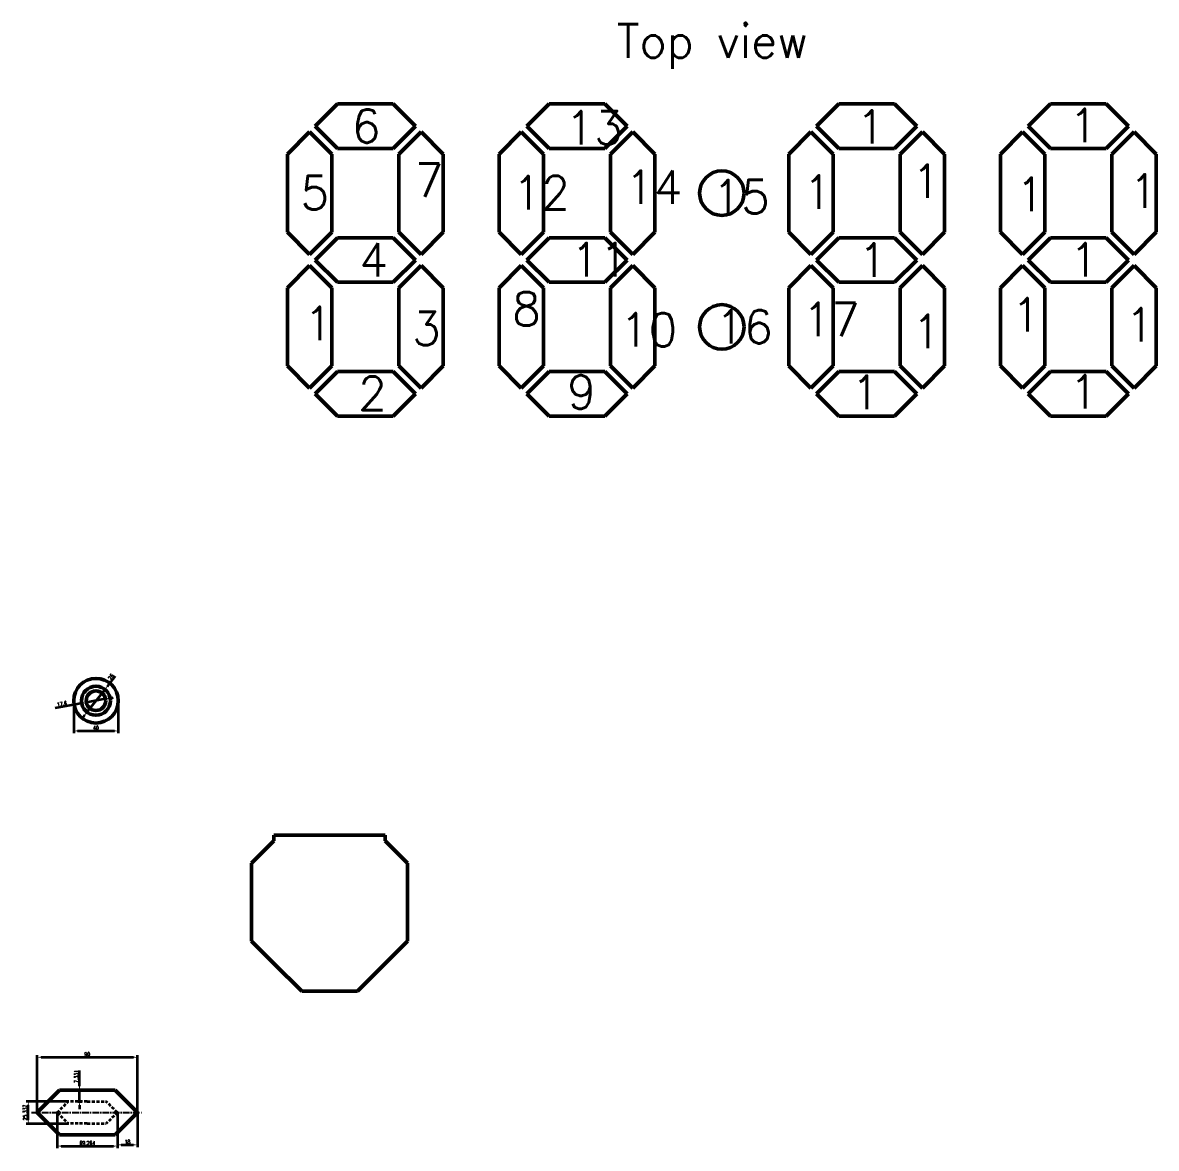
# Model space of a CAD drawing. Header units: millimetres. Extents: x 513 to 35053, y 163 to 55483.
# Drawn here: x 1608 to 2626, y 238 to 1249 of the extents above; entities that cross this region are included whole.
import ezdxf

# ---------------------------------------------------------------- set-up
doc = ezdxf.new("R2010")
doc.units = ezdxf.units.MM
doc.header["$LTSCALE"] = 10
doc.linetypes.add('ACAD_ISO10W100', pattern=[18, 12, -3, 0, -3])
doc.linetypes.add('HIDDEN', pattern=[0.375, 0.25, -0.125])
for name, color, linetype, lineweight in [('1_vidljiva', 7, 'Continuous', 50), ('3_simetrala', 4, 'ACAD_ISO10W100', 25), ('4_kota', 3, 'Continuous', 35), ('5_nevidljiva', 1, 'HIDDEN', 35), ('7_tekst', 6, 'Continuous', 35)]:
    doc.layers.add(name, color=color, linetype=linetype, lineweight=lineweight)
doc.styles.add('SIMPLEX8', font='simplex.shx', dxfattribs={"width": 0.7})
doc.styles.get("Standard").update_dxf_attribs({"font": 'romans.shx'})
doc.dimstyles.new('M_1_1', dxfattribs={"dimtxt": 3.5, "dimasz": 3.5, "dimexe": 2, "dimexo": 0, "dimgap": 1, "dimtad": 1, "dimdsep": 46, "dimtxsty": 'SIMPLEX8', "dimcen": 0, "dimclrd": 256, "dimclre": 256, "dimclrt": 6, "dimadec": 1, "dimazin": 2, "dimtfac": 1, "dimtmove": 0, "dimatfit": 0, "dimfxl": 1, "dimtolj": 1, "dimtzin": 0, "dimlwd": -1, "dimlwe": -1, "dimarcsym": 1})
doc.dimstyles.new('M_1_1$3', dxfattribs={"dimtxt": 3.5, "dimasz": 3.5, "dimexe": 2, "dimexo": 0, "dimgap": 1, "dimtad": 1, "dimdsep": 46, "dimtxsty": 'SIMPLEX8', "dimcen": 0, "dimclrd": 256, "dimclre": 256, "dimclrt": 6, "dimadec": 1, "dimazin": 2, "dimtfac": 1, "dimtmove": 0, "dimatfit": 0, "dimfxl": 1, "dimtolj": 1, "dimtzin": 0, "dimlwd": -1, "dimlwe": -1, "dimarcsym": 1})

# ---------------------------------------------------------------- blocks, each defined once
blk = doc.blocks.new('*D46')
at = {"layer": '4_kota', "ltscale": 0.05, "transparency": 16777216}
for p, q in [((1639, 270.6), (1639, 238.5)), ((1693, 270.6), (1693, 238.5)), ((1642.5, 240.5), (1689.5, 240.5))]:
    blk.add_line(p, q, dxfattribs=at)
for points in [[(1642.5, 241.1), (1642.5, 239.9), (1639, 240.5)], [(1689.5, 241.1), (1689.5, 239.9), (1693, 240.5)]]:
    blk.add_solid(points, dxfattribs=at)
at = {"layer": 'Defpoints', "color": 0, "ltscale": 0.05, "transparency": 16777216}
for p in [(1639, 270.6), (1693, 270.6), (1693, 240.5)]:
    blk.add_point(p, dxfattribs=at)
at = {"layer": '4_kota', "color": 6, "ltscale": 0.05, "transparency": 16777216, "insert": (1666, 243.2), "char_height": 3.5, "attachment_point": 5, "style": 'SIMPLEX8'}
blk.add_mtext('\\A1;69.264', dxfattribs=at)
blk = doc.blocks.new('*D47')
at = {"layer": '4_kota', "ltscale": 0.05, "transparency": 16777216}
for p, q in [((1649, 280.6), (1611, 280.6)), ((1613, 264.1), (1613, 277.1)), ((1649, 260.6), (1611, 260.6))]:
    blk.add_line(p, q, dxfattribs=at)
for points in [[(1612.4, 277.1), (1613.6, 277.1), (1613, 280.6)], [(1612.4, 264.1), (1613.6, 264.1), (1613, 260.6)]]:
    blk.add_solid(points, dxfattribs=at)
at = {"layer": 'Defpoints', "color": 0, "ltscale": 0.05, "transparency": 16777216}
for p in [(1613, 280.6), (1649, 280.6), (1649, 260.6)]:
    blk.add_point(p, dxfattribs=at)
at = {"layer": '4_kota', "color": 6, "ltscale": 0.05, "transparency": 16777216, "insert": (1610.3, 270.6), "char_height": 3.5, "attachment_point": 5, "rotation": 90, "style": 'SIMPLEX8'}
blk.add_mtext('\\A1;25.337', dxfattribs=at)
blk = doc.blocks.new('*D50')
at = {"layer": '4_kota', "ltscale": 0.05, "transparency": 16777216}
for p, q in [((1693, 270.6), (1693, 239.6)), ((1711, 270.6), (1711, 239.6)), ((1696.5, 241.6), (1707.5, 241.6))]:
    blk.add_line(p, q, dxfattribs=at)
for points in [[(1696.5, 242.2), (1696.5, 241), (1693, 241.6)], [(1707.5, 242.2), (1707.5, 241), (1711, 241.6)]]:
    blk.add_solid(points, dxfattribs=at)
at = {"layer": 'Defpoints', "color": 0, "ltscale": 0.05, "transparency": 16777216}
for p in [(1693, 270.6), (1711, 270.6), (1711, 241.6)]:
    blk.add_point(p, dxfattribs=at)
at = {"layer": '4_kota', "color": 6, "ltscale": 0.05, "transparency": 16777216, "insert": (1702, 244.3), "char_height": 3.5, "attachment_point": 5, "style": 'SIMPLEX8'}
blk.add_mtext('\\A1;18', dxfattribs=at)
blk = doc.blocks.new('*D51')
at = {"layer": '4_kota', "ltscale": 0.05, "transparency": 16777216}
for p, q in [((1659, 294.1), (1659, 308.4)), ((1657.5, 290.6), (1661, 290.6)), ((1659, 280.6), (1659, 290.6)), ((1657.5, 280.6), (1661, 280.6)), ((1659, 277.1), (1659, 273.6))]:
    blk.add_line(p, q, dxfattribs=at)
for points in [[(1658.4, 294.1), (1659.6, 294.1), (1659, 290.6)], [(1658.4, 277.1), (1659.6, 277.1), (1659, 280.6)]]:
    blk.add_solid(points, dxfattribs=at)
at = {"layer": 'Defpoints', "color": 0, "ltscale": 0.05, "transparency": 16777216}
for p in [(1657.5, 290.6), (1659, 290.6), (1657.5, 280.6)]:
    blk.add_point(p, dxfattribs=at)
at = {"layer": '4_kota', "color": 6, "ltscale": 0.05, "transparency": 16777216, "insert": (1656.2, 303), "char_height": 3.5, "attachment_point": 5, "rotation": 90, "style": 'SIMPLEX8'}
blk.add_mtext('\\A1;7.331', dxfattribs=at)
blk = doc.blocks.new('*D55')
at = {"layer": '4_kota', "ltscale": 0.05, "transparency": 16777216}
for p, q in [((1653.8, 640.1), (1653.8, 611)), ((1693.8, 640.1), (1693.8, 611)), ((1657.3, 613), (1690.3, 613))]:
    blk.add_line(p, q, dxfattribs=at)
for points in [[(1657.3, 613.6), (1657.3, 612.4), (1653.8, 613)], [(1690.3, 613.6), (1690.3, 612.4), (1693.8, 613)]]:
    blk.add_solid(points, dxfattribs=at)
at = {"layer": 'Defpoints', "color": 0, "ltscale": 0.05, "transparency": 16777216}
for p in [(1653.8, 640.1), (1693.8, 640.1), (1693.8, 613)]:
    blk.add_point(p, dxfattribs=at)
at = {"layer": '4_kota', "color": 6, "ltscale": 0.05, "transparency": 16777216, "insert": (1673.8, 615.7), "char_height": 3.5, "attachment_point": 5, "style": 'SIMPLEX8'}
blk.add_mtext('\\A1;40', dxfattribs=at)
blk = doc.blocks.new('*D56')
at = {"layer": '4_kota', "ltscale": 0.05, "transparency": 16777216}
for p, q in [((1682.4, 641.7), (1665.1, 638.5)), ((1685.9, 642.3), (1689.3, 643)), ((1661.7, 637.9), (1637.2, 633.4))]:
    blk.add_line(p, q, dxfattribs=at)
for points in [[(1685.8, 642.9), (1686, 641.8), (1682.4, 641.7)], [(1661.6, 638.5), (1661.8, 637.3), (1665.1, 638.5)]]:
    blk.add_solid(points, dxfattribs=at)
at = {"layer": 'Defpoints', "color": 0, "ltscale": 0.05, "transparency": 16777216}
for p in [(1682.4, 641.7), (1665.1, 638.5)]:
    blk.add_point(p, dxfattribs=at)
at = {"layer": '4_kota', "color": 6, "ltscale": 0.05, "transparency": 16777216, "insert": (1642.2, 637.1), "char_height": 3.5, "attachment_point": 5, "rotation": 10.4302, "style": 'SIMPLEX8'}
blk.add_mtext('\\A1; 17.6', dxfattribs=at)
blk = doc.blocks.new('*D57')
at = {"layer": '4_kota', "ltscale": 0.05, "transparency": 16777216}
for p, q in [((1684, 653), (1691.2, 662.1)), ((1665.7, 629.9), (1681.9, 650.3)), ((1663.5, 627.2), (1661.3, 624.4))]:
    blk.add_line(p, q, dxfattribs=at)
for points in [[(1683.6, 653.4), (1684.5, 652.7), (1681.9, 650.3)], [(1663.1, 627.6), (1664, 626.8), (1665.7, 629.9)]]:
    blk.add_solid(points, dxfattribs=at)
at = {"layer": 'Defpoints', "color": 0, "ltscale": 0.05, "transparency": 16777216}
for p in [(1681.9, 650.3), (1665.7, 629.9)]:
    blk.add_point(p, dxfattribs=at)
at = {"layer": '4_kota', "color": 6, "ltscale": 0.05, "transparency": 16777216, "insert": (1686.6, 660.7), "char_height": 3.5, "attachment_point": 5, "rotation": 51.5693, "style": 'SIMPLEX8'}
blk.add_mtext('\\A1; 26', dxfattribs=at)
blk = doc.blocks.new('*D60')
at = {"layer": '4_kota', "ltscale": 0.05, "transparency": 16777216}
for p, q in [((1621, 270.6), (1621, 322.2)), ((1624.5, 320.2), (1707.5, 320.2)), ((1711, 270.6), (1711, 322.2))]:
    blk.add_line(p, q, dxfattribs=at)
for points in [[(1624.5, 320.8), (1624.5, 319.6), (1621, 320.2)], [(1707.5, 320.8), (1707.5, 319.6), (1711, 320.2)]]:
    blk.add_solid(points, dxfattribs=at)
at = {"layer": 'Defpoints', "color": 0, "ltscale": 0.05, "transparency": 16777216}
for p in [(1711, 320.2), (1621, 270.6), (1711, 270.6)]:
    blk.add_point(p, dxfattribs=at)
at = {"layer": '4_kota', "color": 6, "ltscale": 0.05, "transparency": 16777216, "insert": (1666, 322.9), "char_height": 3.5, "attachment_point": 5, "style": 'SIMPLEX8'}
blk.add_mtext('\\A1;90', dxfattribs=at)

msp = doc.modelspace()

# ---------------------------------------------------------------- linework, layer by layer
at = {"layer": '1_vidljiva', "ltscale": 0.05}
for p, q in [((1890.561, 1175.559), (1870.561, 1155.559)), ((1890.561, 1175.559), (1940.561, 1175.559)), ((1940.561, 1175.559), (1960.561, 1155.559)), ((2080.561, 1175.559), (2060.561, 1155.559)), ((2080.561, 1175.559), (2130.561, 1175.559)), ((2130.561, 1175.559), (2150.561, 1155.559)), ((2340.561, 1175.559), (2320.561, 1155.559)), ((2340.561, 1175.559), (2390.561, 1175.559)), ((2390.561, 1175.559), (2410.561, 1155.559)), ((2530.561, 1175.559), (2510.561, 1155.559)), ((2530.561, 1175.559), (2580.561, 1175.559)), ((2580.561, 1175.559), (2600.561, 1155.559)), ((1845.561, 1130.559), (1865.561, 1150.559)), ((1885.561, 1130.559), (1865.561, 1150.559)), ((1890.561, 1135.559), (1870.561, 1155.559)), ((1940.561, 1135.559), (1960.561, 1155.559)), ((1945.561, 1130.559), (1965.561, 1150.559)), ((1985.561, 1130.559), (1965.561, 1150.559)), ((2035.561, 1130.559), (2055.561, 1150.559)), ((2075.561, 1130.559), (2055.561, 1150.559)), ((2080.561, 1135.559), (2060.561, 1155.559)), ((2130.561, 1135.559), (2150.561, 1155.559)), ((2135.561, 1130.559), (2155.561, 1150.559)), ((2175.561, 1130.559), (2155.561, 1150.559)), ((2295.561, 1130.559), (2315.561, 1150.559)), ((2335.561, 1130.559), (2315.561, 1150.559)), ((2340.561, 1135.559), (2320.561, 1155.559)), ((2390.561, 1135.559), (2410.561, 1155.559)), ((2395.561, 1130.559), (2415.561, 1150.559)), ((2435.561, 1130.559), (2415.561, 1150.559)), ((2485.561, 1130.559), (2505.561, 1150.559)), ((2525.561, 1130.559), (2505.561, 1150.559)), ((2530.561, 1135.559), (2510.561, 1155.559)), ((2580.561, 1135.559), (2600.561, 1155.559)), ((2585.561, 1130.559), (2605.561, 1150.559)), ((2625.561, 1130.559), (2605.561, 1150.559)), ((1845.561, 1060.559), (1845.561, 1130.559)), ((1885.561, 1060.559), (1885.561, 1130.559)), ((1890.561, 1135.559), (1940.561, 1135.559)), ((1945.561, 1060.559), (1945.561, 1130.559)), ((1985.561, 1060.559), (1985.561, 1130.559)), ((2035.561, 1060.559), (2035.561, 1130.559)), ((2075.561, 1060.559), (2075.561, 1130.559)), ((2080.561, 1135.559), (2130.561, 1135.559)), ((2135.561, 1060.559), (2135.561, 1130.559)), ((2175.561, 1060.559), (2175.561, 1130.559)), ((2295.561, 1060.559), (2295.561, 1130.559)), ((2335.561, 1060.559), (2335.561, 1130.559)), ((2340.561, 1135.559), (2390.561, 1135.559)), ((2395.561, 1060.559), (2395.561, 1130.559)), ((2435.561, 1060.559), (2435.561, 1130.559)), ((2485.561, 1060.559), (2485.561, 1130.559)), ((2525.561, 1060.559), (2525.561, 1130.559)), ((2530.561, 1135.559), (2580.561, 1135.559)), ((2585.561, 1060.559), (2585.561, 1130.559)), ((2625.561, 1060.559), (2625.561, 1130.559)), ((1845.561, 1060.559), (1865.561, 1040.559)), ((1885.561, 1060.559), (1865.561, 1040.559)), ((1945.561, 1060.559), (1965.561, 1040.559)), ((1985.561, 1060.559), (1965.561, 1040.559)), ((2035.561, 1060.559), (2055.561, 1040.559)), ((2075.561, 1060.559), (2055.561, 1040.559)), ((2135.561, 1060.559), (2155.561, 1040.559)), ((2175.561, 1060.559), (2155.561, 1040.559)), ((2295.561, 1060.559), (2315.561, 1040.559)), ((2335.561, 1060.559), (2315.561, 1040.559)), ((2395.561, 1060.559), (2415.561, 1040.559)), ((2435.561, 1060.559), (2415.561, 1040.559)), ((2485.561, 1060.559), (2505.561, 1040.559)), ((2525.561, 1060.559), (2505.561, 1040.559)), ((2585.561, 1060.559), (2605.561, 1040.559)), ((2625.561, 1060.559), (2605.561, 1040.559)), ((1890.561, 1055.559), (1870.561, 1035.559)), ((1890.561, 1055.559), (1940.561, 1055.559)), ((1940.561, 1055.559), (1960.561, 1035.559)), ((2080.561, 1055.559), (2060.561, 1035.559)), ((2080.561, 1055.559), (2130.561, 1055.559)), ((2130.561, 1055.559), (2150.561, 1035.559)), ((2340.561, 1055.559), (2320.561, 1035.559)), ((2340.561, 1055.559), (2390.561, 1055.559)), ((2390.561, 1055.559), (2410.561, 1035.559)), ((2530.561, 1055.559), (2510.561, 1035.559)), ((2530.561, 1055.559), (2580.561, 1055.559)), ((2580.561, 1055.559), (2600.561, 1035.559)), ((1845.561, 1010.559), (1865.561, 1030.559)), ((1885.561, 1010.559), (1865.561, 1030.559)), ((1890.561, 1015.559), (1870.561, 1035.559)), ((1940.561, 1015.559), (1960.561, 1035.559)), ((1945.561, 1010.559), (1965.561, 1030.559)), ((1985.561, 1010.559), (1965.561, 1030.559)), ((2035.561, 1010.559), (2055.561, 1030.559)), ((2075.561, 1010.559), (2055.561, 1030.559)), ((2080.561, 1015.559), (2060.561, 1035.559)), ((2130.561, 1015.559), (2150.561, 1035.559)), ((2135.561, 1010.559), (2155.561, 1030.559)), ((2175.561, 1010.559), (2155.561, 1030.559)), ((2295.561, 1010.559), (2315.561, 1030.559)), ((2335.561, 1010.559), (2315.561, 1030.559)), ((2340.561, 1015.559), (2320.561, 1035.559)), ((2390.561, 1015.559), (2410.561, 1035.559)), ((2395.561, 1010.559), (2415.561, 1030.559)), ((2435.561, 1010.559), (2415.561, 1030.559)), ((2485.561, 1010.559), (2505.561, 1030.559)), ((2525.561, 1010.559), (2505.561, 1030.559)), ((2530.561, 1015.559), (2510.561, 1035.559)), ((2580.561, 1015.559), (2600.561, 1035.559)), ((2585.561, 1010.559), (2605.561, 1030.559)), ((2625.561, 1010.559), (2605.561, 1030.559)), ((1845.561, 940.559), (1845.561, 1010.559)), ((1885.561, 940.559), (1885.561, 1010.559)), ((1890.561, 1015.559), (1940.561, 1015.559)), ((1945.561, 940.559), (1945.561, 1010.559)), ((1985.561, 940.559), (1985.561, 1010.559)), ((2035.561, 940.559), (2035.561, 1010.559)), ((2075.561, 940.559), (2075.561, 1010.559)), ((2080.561, 1015.559), (2130.561, 1015.559)), ((2135.561, 940.559), (2135.561, 1010.559)), ((2175.561, 940.559), (2175.561, 1010.559)), ((2295.561, 940.559), (2295.561, 1010.559)), ((2335.561, 940.559), (2335.561, 1010.559)), ((2340.561, 1015.559), (2390.561, 1015.559)), ((2395.561, 940.559), (2395.561, 1010.559)), ((2435.561, 940.559), (2435.561, 1010.559)), ((2485.561, 940.559), (2485.561, 1010.559)), ((2525.561, 940.559), (2525.561, 1010.559)), ((2530.561, 1015.559), (2580.561, 1015.559)), ((2585.561, 940.559), (2585.561, 1010.559)), ((2625.561, 940.559), (2625.561, 1010.559)), ((1845.561, 940.559), (1865.561, 920.559)), ((1885.561, 940.559), (1865.561, 920.559)), ((1945.561, 940.559), (1965.561, 920.559)), ((1985.561, 940.559), (1965.561, 920.559)), ((2035.561, 940.559), (2055.561, 920.559)), ((2075.561, 940.559), (2055.561, 920.559)), ((2135.561, 940.559), (2155.561, 920.559)), ((2175.561, 940.559), (2155.561, 920.559)), ((2295.561, 940.559), (2315.561, 920.559)), ((2335.561, 940.559), (2315.561, 920.559)), ((2395.561, 940.559), (2415.561, 920.559)), ((2435.561, 940.559), (2415.561, 920.559)), ((2485.561, 940.559), (2505.561, 920.559)), ((2525.561, 940.559), (2505.561, 920.559)), ((2585.561, 940.559), (2605.561, 920.559)), ((2625.561, 940.559), (2605.561, 920.559)), ((1890.561, 935.559), (1870.561, 915.559)), ((1890.561, 935.559), (1940.561, 935.559)), ((1940.561, 935.559), (1960.561, 915.559)), ((2080.561, 935.559), (2060.561, 915.559)), ((2080.561, 935.559), (2130.561, 935.559)), ((2130.561, 935.559), (2150.561, 915.559)), ((2340.561, 935.559), (2320.561, 915.559)), ((2340.561, 935.559), (2390.561, 935.559)), ((2390.561, 935.559), (2410.561, 915.559)), ((2530.561, 935.559), (2510.561, 915.559)), ((2530.561, 935.559), (2580.561, 935.559)), ((2580.561, 935.559), (2600.561, 915.559)), ((1890.561, 895.559), (1870.561, 915.559)), ((1940.561, 895.559), (1960.561, 915.559)), ((2080.561, 895.559), (2060.561, 915.559)), ((2130.561, 895.559), (2150.561, 915.559)), ((2340.561, 895.559), (2320.561, 915.559)), ((2390.561, 895.559), (2410.561, 915.559)), ((2530.561, 895.559), (2510.561, 915.559)), ((2580.561, 895.559), (2600.561, 915.559)), ((1890.561, 895.559), (1940.561, 895.559)), ((2080.561, 895.559), (2130.561, 895.559)), ((2340.561, 895.559), (2390.561, 895.559)), ((2530.561, 895.559), (2580.561, 895.559)), ((1833.455, 514.373), (1833.455, 519.373)), ((1833.455, 519.373), (1933.455, 519.373)), ((1933.455, 519.373), (1933.455, 514.373)), ((1813.455, 494.373), (1833.455, 514.373)), ((1953.455, 494.373), (1933.455, 514.373)), ((1813.455, 424.373), (1813.455, 494.373)), ((1953.455, 424.373), (1953.455, 494.373)), ((1813.455, 424.373), (1833.455, 404.373)), ((1953.455, 424.373), (1933.455, 404.373)), ((1858.455, 379.373), (1833.455, 404.373)), ((1908.455, 379.373), (1933.455, 404.373)), ((1858.455, 379.373), (1908.455, 379.373)), ((1640.955, 290.608), (1620.955, 270.608)), ((1640.955, 290.608), (1690.955, 290.608)), ((1690.955, 290.608), (1710.955, 270.608)), ((1640.955, 250.608), (1620.955, 270.608)), ((1690.955, 250.608), (1710.955, 270.608)), ((1640.955, 250.608), (1690.955, 250.608))]:
    msp.add_line(p, q, dxfattribs=at)
for centre, radius in [((2235.561, 1095.559), 20), ((2235.561, 975.559), 20), ((1673.772, 640.116), 20), ((1673.772, 640.116), 13), ((1673.772, 640.116), 8.8)]:
    msp.add_circle(centre, radius, dxfattribs=at)
at = {"layer": '3_simetrala', "ltscale": 0.05}
msp.add_line((1615.955, 270.608), (1715.955, 270.608), dxfattribs=at)
at = {"layer": '5_nevidljiva', "ltscale": 1.1}
for p, q in [((1638.955, 270.608), (1648.955, 280.608)), ((1665.955, 280.608), (1648.955, 280.608)), ((1665.955, 280.608), (1682.955, 280.608)), ((1692.955, 270.608), (1682.955, 280.608)), ((1638.955, 270.608), (1648.955, 260.608)), ((1692.955, 270.608), (1682.955, 260.608)), ((1665.955, 260.608), (1648.955, 260.608)), ((1665.955, 260.608), (1682.955, 260.608))]:
    msp.add_line(p, q, dxfattribs=at)

# ---------------------------------------------------------------- texts
at = {"layer": '7_tekst', "ltscale": 0.05, "char_height": 30, "attachment_point": 1}
for s, width, heights, insert in [('Top view', 712.41185, [0], (2141.089, 1247.095)), ('6', 47.63835, [26.909], (1903.508, 1170.717)), ('1', 47.63835, [26.909], (2547.233, 1171.269)), ('13', 47.63835, [26.909], (2095.093, 1169.253)), ('1', 47.63835, [26.909], (2356.328, 1170.003)), ('7', 47.63835, [26.909], (1960.117, 1122.195)), ('1', 47.63835, [26.909], (2406.104, 1121.236)), ('5', 47.63835, [26.909], (1857.392, 1110.978)), ('12', 47.63835, [26.909], (2047.757, 1110.977)), ('14', 47.63835, [26.909], (2148.774, 1115.854)), ('1', 47.63835, [26.909], (2308.492, 1111.437)), ('1', 47.63835, [26.909], (2499.399, 1109.503)), ('1', 47.63835, [26.909], (2601.164, 1112.458)), ('15', 47.63835, [26.909], (2227.21, 1107.386)), ('4', 47.63835, [26.909], (1910.095, 1050.667)), ('11', 47.63835, [26.909], (2099.96, 1050.876)), ('1', 47.63835, [26.909], (2358.014, 1050.61)), ('1', 47.63835, [26.909], (2547.712, 1050.692)), ('8', 47.63835, [26.909], (2047.255, 1006.743)), ('17', 47.63835, [26.909], (2307.949, 997.254)), ('1', 47.63835, [26.909], (2495.707, 1001.391)), ('1', 47.63835, [26.909], (1860.558, 993.59)), ('3', 47.63835, [26.909], (1957.435, 989.167)), ('10', 47.63835, [26.909], (2144.124, 987.968)), ('16', 47.63835, [26.909], (2229.844, 990.698)), ('1', 47.63835, [26.909], (2597.727, 992.501)), ('1', 47.63835, [26.909], (2406.326, 986.482)), ('2', 47.63835, [26.909], (1909.122, 930.891)), ('9', 47.63835, [26.909], (2096.788, 932.13)), ('1', 47.63835, [26.909], (2351.67, 931.864)), ('1', 47.63835, [26.909], (2547.462, 932.274))]:
    msp.add_mtext_dynamic_manual_height_columns(s, width=width, gutter_width=150, heights=heights, dxfattribs=dict(at, insert=insert))

# ---------------------------------------------------------------- dimensions: what is measured, and where the dimension line sits
at = {"layer": '4_kota', "ltscale": 0.05}
for p1, p2, picture, middle in [((1665.692, 629.932), (1681.853, 650.299), '*D57', (1688.711, 658.943)), ((1682.427, 641.709), (1665.118, 638.523), '*D56', (1642.695, 634.395))]:
    dim = msp.add_diameter_dim_2p(p1=p1, p2=p2, dimstyle='M_1_1$3', override={"dimpost": ' <>'}, dxfattribs=at)
    dim.commit()
    dim.dimension.update_dxf_attribs({"geometry": picture, "text_midpoint": middle, "dimtype": 163})
for base, p1, p2, picture, middle in [((1693.772, 612.984), (1653.772, 640.116), (1693.772, 640.116), '*D55', (1673.772, 615.734)), ((1710.955, 320.186), (1620.955, 270.608), (1710.955, 270.608), '*D60', (1665.955, 322.936)), ((1710.955, 241.573), (1692.955, 270.608), (1710.955, 270.608), '*D50', (1701.955, 244.323))]:
    dim = msp.add_linear_dim(base=base, p1=p1, p2=p2, dimstyle='M_1_1', dxfattribs=at)
    dim.commit()
    dim.dimension.update_dxf_attribs({"geometry": picture, "text_midpoint": middle})
for base, p1, p2, text, picture, middle in [((1658.994, 290.608), (1657.455, 280.608), (1657.455, 290.608), '7.331', '*D51', (1656.244, 302.983)), ((1613.033, 280.608), (1648.955, 260.608), (1648.955, 280.608), '25.337', '*D47', (1610.283, 270.608))]:
    dim = msp.add_linear_dim(base=base, p1=p1, p2=p2, angle=90, text=text, dimstyle='M_1_1', dxfattribs=at)
    dim.commit()
    dim.dimension.update_dxf_attribs({"geometry": picture, "text_midpoint": middle})
dim = msp.add_linear_dim(base=(1692.955, 240.479), p1=(1638.955, 270.608), p2=(1692.955, 270.608), text='69.264', dimstyle='M_1_1', dxfattribs=at)
dim.commit()
dim.dimension.update_dxf_attribs({"geometry": '*D46', "text_midpoint": (1665.955, 243.229)})

doc.saveas('drawing.dxf')
